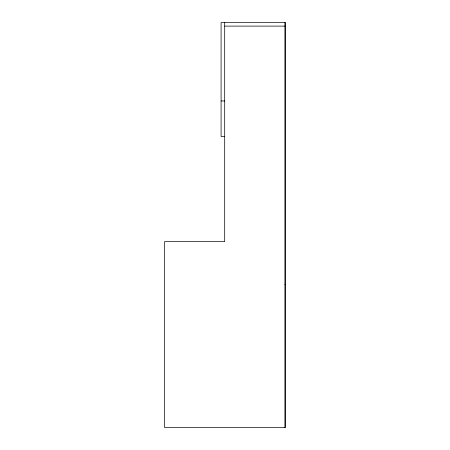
<?xml version="1.0" encoding="UTF-8"?>
<svg xmlns="http://www.w3.org/2000/svg" width="450" height="450" viewBox="0 0 450 450"><rect width="100%" height="100%" fill="white"/><g stroke="black" fill="none" stroke-linecap="round" stroke-linejoin="round"><path stroke-width="0.67" d="M224.696 26.111L284.906 26.111M221.085 100.969L224.696 100.969M224.696 136.496L221.085 136.496L221.085 22.5L285.508 22.5L285.508 427.5L164.492 427.5L164.492 241.656L224.696 241.656L224.696 22.5M284.906 284.608L285.508 284.608M284.906 22.5L284.906 427.5"/></g></svg>
